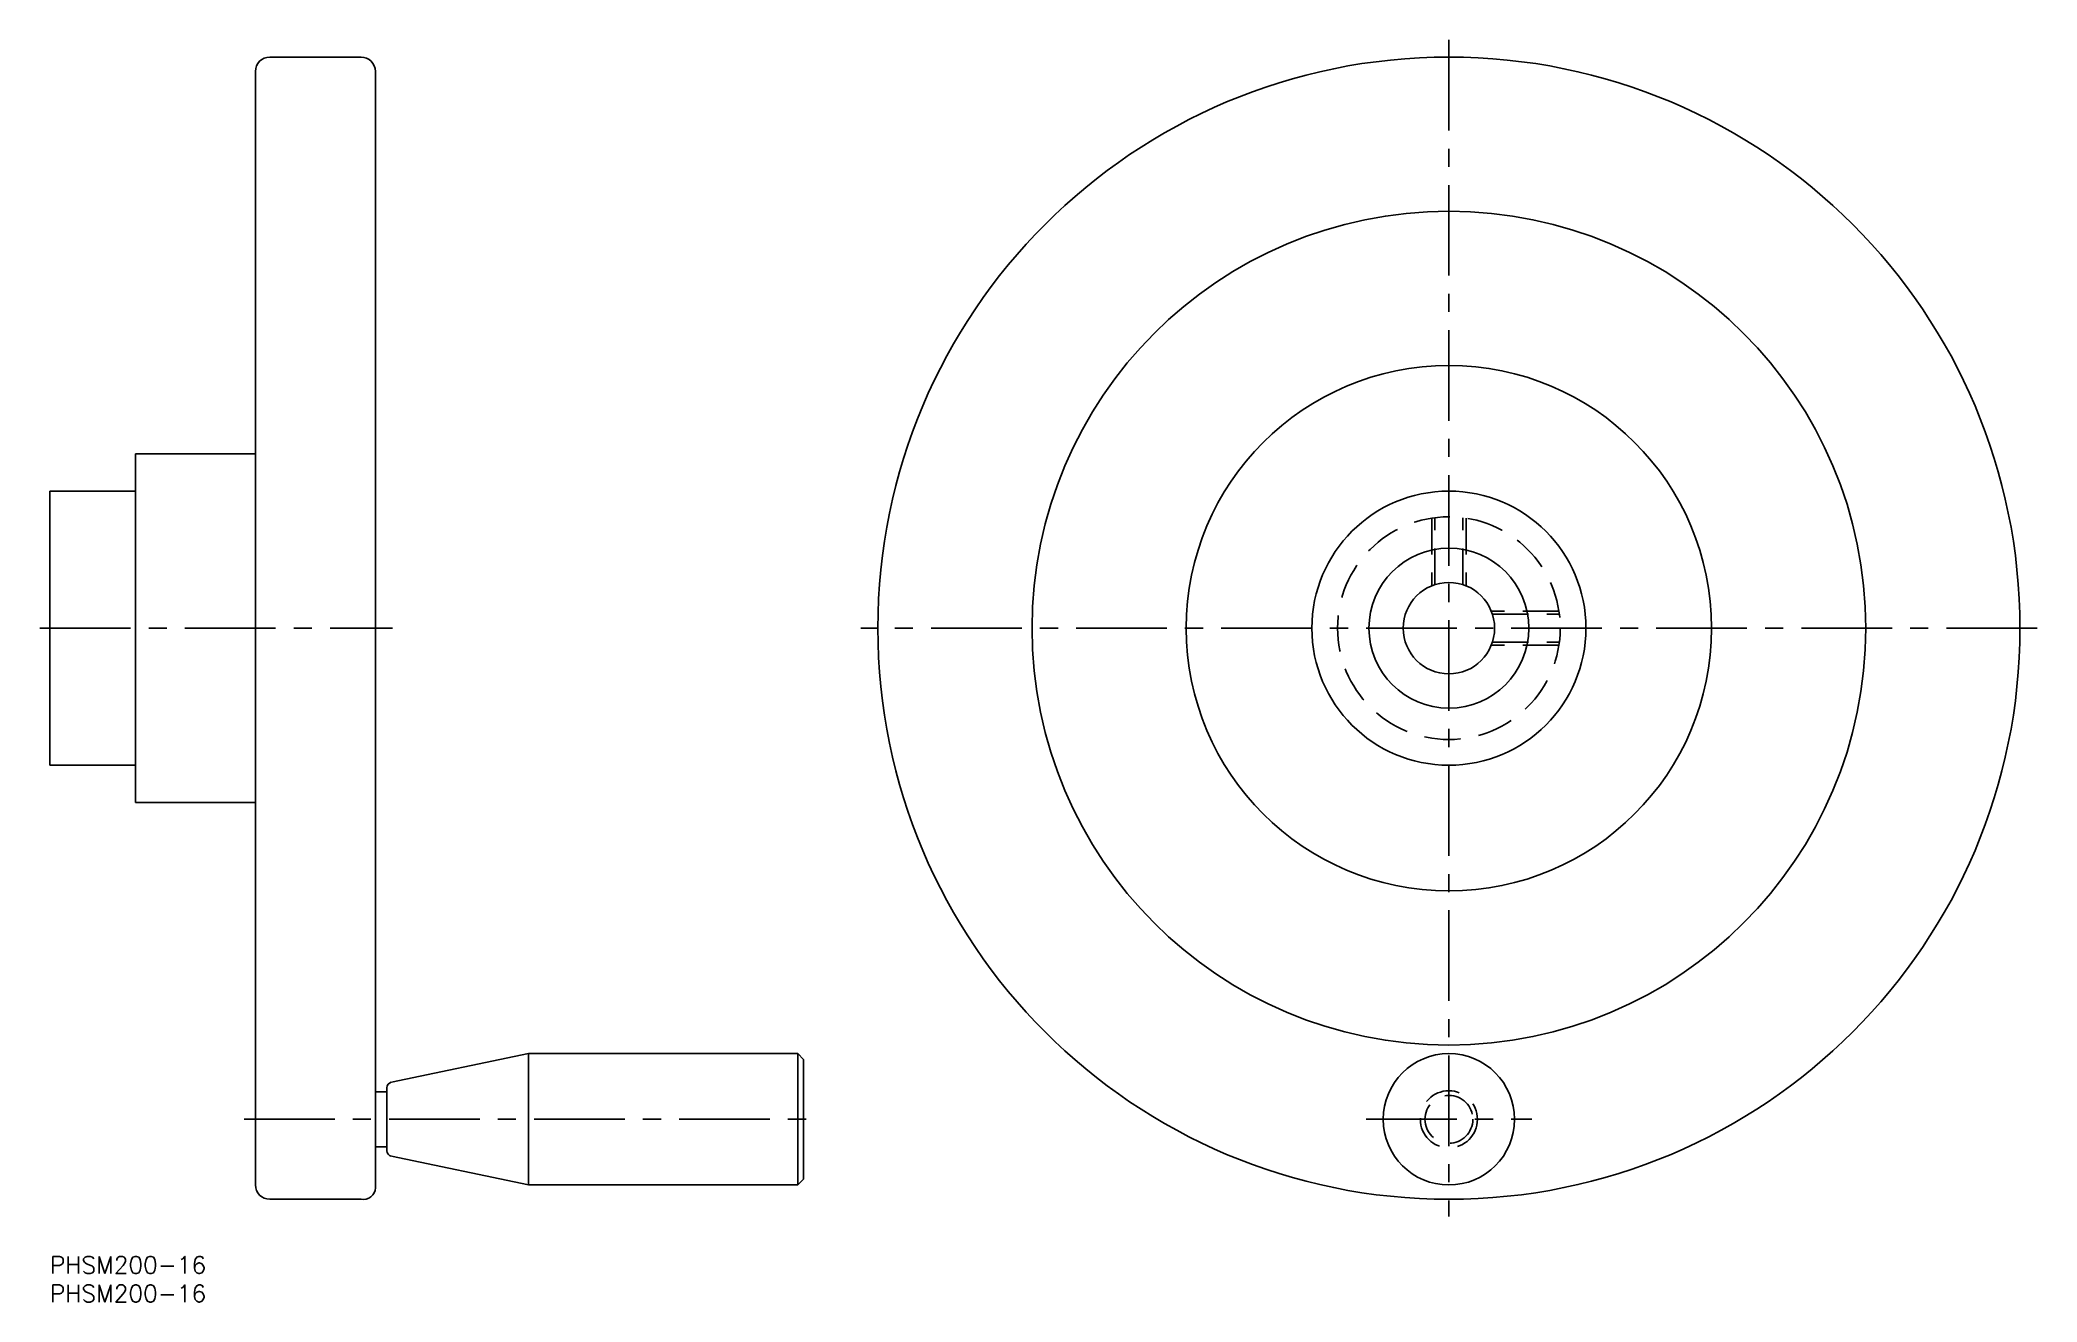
# Model space of a CAD drawing. Extents: x -2 to 348, y -8 to 213.
import ezdxf

# ---------------------------------------------------------------- set-up
doc = ezdxf.new("R2010")
doc.units = 0
doc.header["$LTSCALE"] = 0.5
doc.linetypes.add('CENTER', pattern=[50.8, 31.75, -6.35, 6.35, -6.35])
doc.linetypes.add('DASHED', pattern=[19.05, 12.7, -6.35])
for name, color, linetype in [('MSM_CENTER', 1, 'CENTER'), ('MSM_CONTINUOUS', 7, 'CONTINUOUS'), ('MSM_DASHED', 4, 'DASHED'), ('MSM_PART_NUMBER', 7, 'CONTINUOUS')]:
    doc.layers.add(name, color=color, linetype=linetype)
doc.styles.get("Standard").update_dxf_attribs({"font": 'txt.shx', "height": 3, "bigfont": 'bigfont.shx'})

# ---------------------------------------------------------------- blocks, each defined once
blk = doc.blocks.new('*U4')
at = {"layer": 'MSM_PART_NUMBER'}
blk.add_text('PHSM200-16', height=3, dxfattribs=at).set_placement((0, -3))
blk = doc.blocks.new('*U5')
at = {"layer": 'MSM_PART_NUMBER'}
blk.add_text('PHSM200-16', height=3, dxfattribs=at).set_placement((0, -8))

msp = doc.modelspace()

# ---------------------------------------------------------------- linework, layer by layer
at = {"layer": 'MSM_CENTER'}
for p, q in [((245, 213), (245, 7)), ((-1.74, 110), (60, 110)), ((348, 110), (142, 110)), ((34, 24), (135, 24)), ((230.5, 24), (259.5, 24))]:
    msp.add_line(p, q, dxfattribs=at)
at = {"layer": 'MSM_CONTINUOUS'}
for p, q in [((54.5, 210), (38.5, 210)), ((36, 207.5), (36, 12.5)), ((57, 12), (57, 207.5)), ((15, 140.5), (15, 79.5)), ((15, 140.5), (36, 140.5)), ((0, 134), (0, 86)), ((0, 134), (15, 134)), ((0, 86), (15, 86)), ((15, 79.5), (36, 79.5)), ((59.8, 30.48), (83.8, 35.5)), ((83.8, 35.5), (131, 35.5)), ((83.8, 35.5), (83.8, 12.5)), ((131, 35.5), (131, 12.5)), ((131, 35.5), (132, 34.5)), ((132, 34.5), (132, 13.5)), ((57, 28.8), (59, 28.8)), ((59, 18.5), (59, 29.5)), ((59, 19.2), (57, 19.2)), ((83.8, 12.5), (59.8, 17.52)), ((131, 12.5), (83.8, 12.5)), ((132, 13.5), (131, 12.5)), ((38.5, 10), (54.5, 10))]:
    msp.add_line(p, q, dxfattribs=at)
for centre, radius in [((245, 110), 100), ((245, 110), 73), ((245, 110), 46), ((245, 110), 24), ((245, 110), 14), ((245, 110), 8), ((245, 24), 11.5)]:
    msp.add_circle(centre, radius, dxfattribs=at)
for centre, radius, start, end in [((38.5, 207.5), 2.5, 90, 180), ((54.5, 207.5), 2.5, 360, 90), ((60, 29.5), 1, 101.8149, 180), ((60, 18.5), 1, 180, 258.1851), ((38.5, 12.5), 2.5, 180, 270), ((54.89, 12.08), 2.12, 259.499, 357.8206)]:
    msp.add_arc(centre, radius, start, end, dxfattribs=at)
at = {"layer": 'MSM_DASHED'}
for p, q in [((242, 129.27), (242, 117.42)), ((242.54, 117.61), (242.54, 129.34)), ((247.46, 117.61), (247.46, 129.34)), ((248, 129.27), (248, 117.42)), ((264.27, 113), (252.42, 113)), ((252.61, 112.46), (264.34, 112.46)), ((264.27, 107), (252.42, 107)), ((252.61, 107.54), (264.34, 107.54))]:
    msp.add_line(p, q, dxfattribs=at)
for centre, radius in [((245, 110), 19.5), ((245, 24), 5), ((245, 24), 4.19)]:
    msp.add_circle(centre, radius, dxfattribs=at)

# ---------------------------------------------------------------- block references
at = {"layer": 'MSM_CONTINUOUS'}
for name in ['*U4', '*U5']:
    msp.add_blockref(name, (0, 0), dxfattribs=at)

doc.saveas('drawing.dxf')
